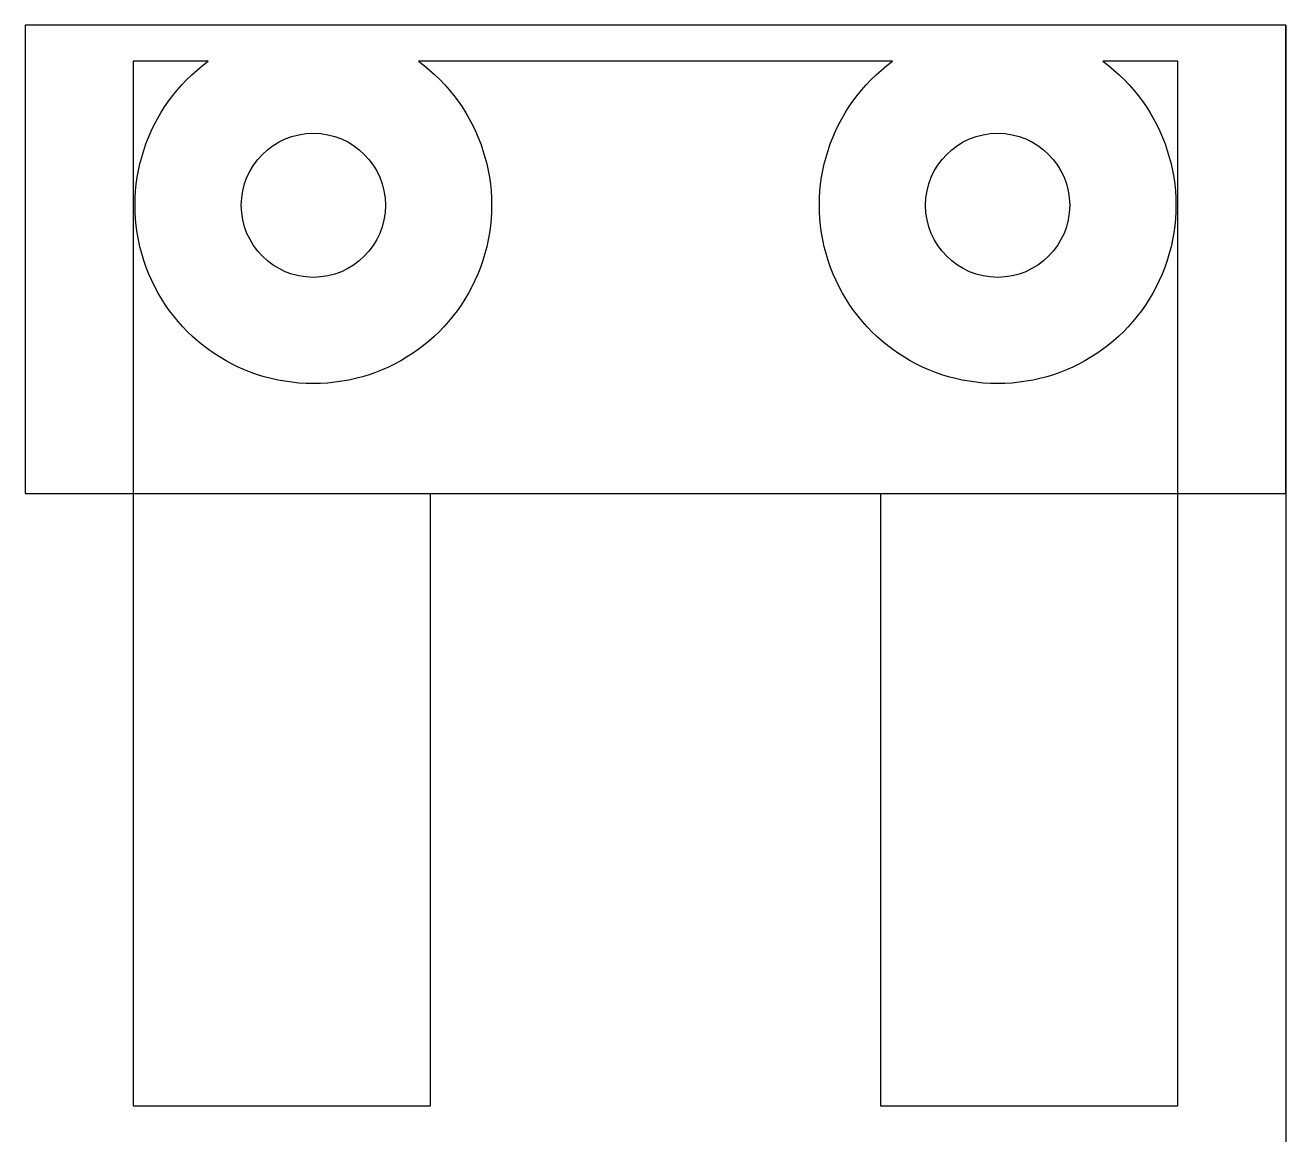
# Model space of a CAD drawing. Header units: millimetres. Extents: x -35 to 0, y -8 to 23.
import ezdxf

# ---------------------------------------------------------------- set-up
doc = ezdxf.new("R2010")
doc.units = ezdxf.units.MM
doc.layers.get('0').update_dxf_attribs({"linetype": 'CONTINUOUS'})

msp = doc.modelspace()

# ---------------------------------------------------------------- linework, layer by layer
msp.add_line((0, 23), (0, -8))
msp.add_lwpolyline([(0, 23), (-35, 23), (-35, 10), (0, 10)], close=True)
msp.add_lwpolyline([(-5.084, 22, -3.069373), (-10.916, 22), (-24.084, 22, -3.069373), (-29.916, 22), (-32, 22), (-32, -7), (-23.75, -7), (-23.75, 10), (-11.25, 10), (-11.25, -7), (-3, -7), (-3, 22)], format="xyb", close=True)
for centre in [(-27, 18), (-8, 18)]:
    msp.add_circle(centre, 2)

doc.saveas('drawing.dxf')
